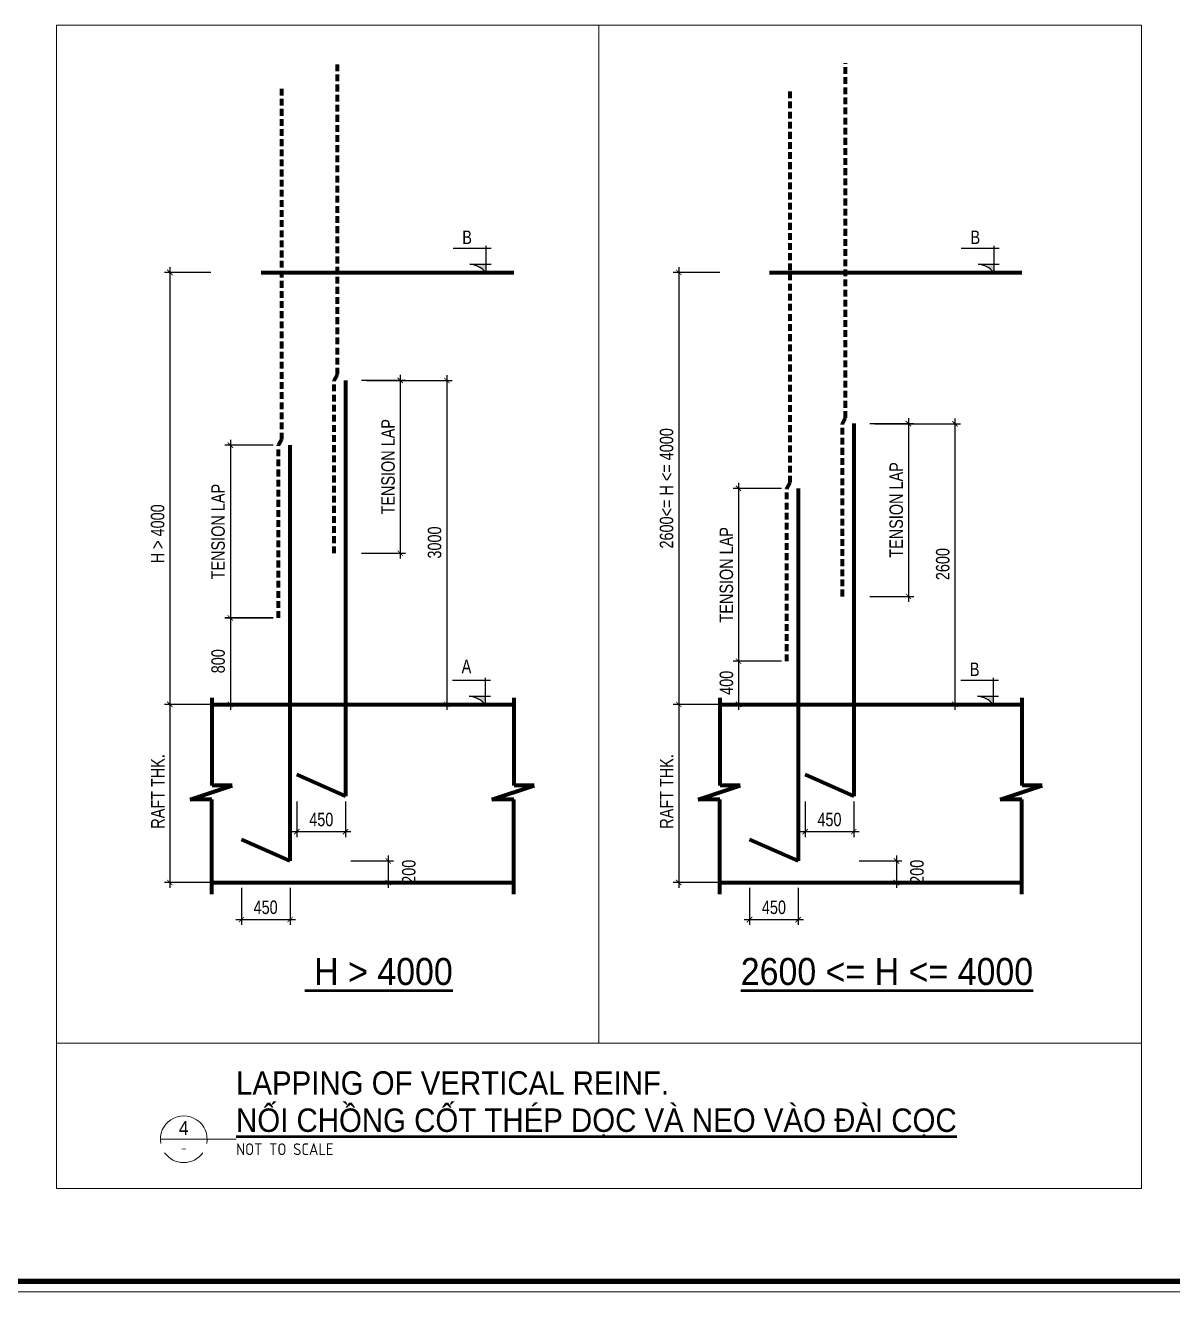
# Model space of a CAD drawing. Header units: millimetres. Extents: x -88960 to 836140, y 175458 to 320791.
# Drawn here: x 524661 to 546754, y 176958 to 201326 of the extents above; entities that cross this region are included whole.
import ezdxf
from ezdxf.enums import TextEntityAlignment as Align

# ---------------------------------------------------------------- set-up
doc = ezdxf.new("R2010")
doc.units = ezdxf.units.MM
doc.header["$LTSCALE"] = 1000
doc.linetypes.add('HIDDEN', pattern=[0.375, 0.25, -0.125])
doc.layers.get('0').update_dxf_attribs({"linetype": 'CONTINUOUS'})
doc.layers.get('DEFPOINTS').update_dxf_attribs({"linetype": 'CONTINUOUS'})
for name, color, linetype, lineweight in [('Ap0102_dim', 145, 'CONTINUOUS', 25), ('Ap0103_level', 203, 'CONTINUOUS', 25), ('Ap0201_T', 253, 'CONTINUOUS', 50), ('Ap0202_T', 141, 'CONTINUOUS', 25), ('Ap0205_T', 253, 'CONTINUOUS', 50), ('Ap0302_PC', 4, 'CONTINUOUS', 9), ('Ap0308_PHS', 2, 'HIDDEN', 18), ('Ap0314_Kh', 253, 'CONTINUOUS', 15), ('Ap0401_Reinf', 1, 'CONTINUOUS', 50), ('Ap0402_Reinf.S', 6, 'CONTINUOUS', 35)]:
    doc.layers.add(name, color=color, linetype=linetype, lineweight=lineweight)
doc.styles.add('Ap_vn_vni.shx', font='vn_vni.shx', dxfattribs={"width": 0.8})
doc.styles.add('Ap_Vni-helve', font='VHELVEN_0.TTF', dxfattribs={"width": 0.8, "height": 1})
doc.styles.add('S-TEXT18', font='ISOCP.shx')
doc.styles.add('S-TEXT35', font='VHELVEN_0.TTF', dxfattribs={"width": 0.9})
doc.styles.add('S-TEXT50', font='VHELVEN_0.TTF', dxfattribs={"width": 0.9})
doc.dimstyles.new('Ap_Model', dxfattribs={"dimscale": 100, "dimtxt": 2.5, "dimasz": 1, "dimexe": 1, "dimexo": 1, "dimgap": 1, "dimtad": 1, "dimdec": 0, "dimzin": 3, "dimdsep": 46, "dimtxsty": 'Ap_vn_vni.shx', "dimblk": 'ARCHTICK', "dimcen": 1, "dimdle": 1, "dimclrd": 256, "dimclre": 256, "dimclrt": 7, "dimazin": 2, "dimtfac": 100, "dimtdec": 0, "dimtix": 1, "dimtmove": 2, "dimatfit": 2, "dimldrblk": 'OPEN30', "dimfxl": 1, "dimtolj": 1, "dimtzin": 0, "dimlwd": -1, "dimlwe": -1, "dimarcsym": 0})

# ---------------------------------------------------------------- blocks, each defined once
blk = doc.blocks.new('*U40')
at = {"color": 0}
blk.add_line((-5, 0), (11.18, 0), dxfattribs=at)
for start_param, end_param in [(6.107277, 9.600681), (10.037379, 11.953764)]:
    blk.add_ellipse((0, 0), major_axis=(5, 0), ratio=1, start_param=start_param, end_param=end_param, dxfattribs=at)
at = {"layer": 'Ap0202_T', "style": 'S-TEXT35', "width": 0.9}
blk.add_attdef('TAG_AN', text='', height=3, dxfattribs=at).set_placement((0, 0), align=Align.BOTTOM_CENTER)
at = {"layer": 'Ap0202_T', "style": 'S-TEXT18'}
blk.add_attdef('C/REF', text='', height=2, dxfattribs=at).set_placement((0, -0.88), align=Align.TOP_CENTER)
blk.add_attdef('SSCALE', text='', height=2.5, dxfattribs=at).set_placement((11.18, -0.88), align=Align.TOP_LEFT)
at = {"layer": 'Ap0205_T', "style": 'S-TEXT50', "width": 0.9}
for tag, p in [('TITLE_ABOVE', (11.18, 9.51)), ('TITLE_BELOW', (11.18, 1.57))]:
    blk.add_attdef(tag, p, '', height=5, dxfattribs=at)
blk = doc.blocks.new('_ARCHTICK')
at = {"color": 0, "linetype": 'ByBlock', "const_width": 0.15}
blk.add_lwpolyline([(-0.5, -0.5), (0.5, 0.5)], dxfattribs=at)
blk = doc.blocks.new('*D488')
at = {"layer": 'Ap0102_dim', "transparency": 16777216}
for p, q in [((918718, 156199), (918718, 152096)), ((919099, 156149), (918668, 156149)), ((919099, 152146), (918668, 152146))]:
    blk.add_line(p, q, dxfattribs=at)
at = {"layer": 'DEFPOINTS', "color": 0, "transparency": 16777216}
for p in [(919149, 156149), (918718, 152146), (919149, 152146)]:
    blk.add_point(p, dxfattribs=at)
at = {"layer": 'Ap0102_dim', "transparency": 16777216, "xscale": 50, "yscale": 50, "zscale": 50}
for p, rotation in [((918718, 156149), 90), ((918718, 152146), 270)]:
    blk.add_blockref('_ARCHTICK', p, dxfattribs=dict(at, rotation=rotation))
at = {"layer": 'Ap0102_dim', "color": 7, "lineweight": 90, "transparency": 16777216, "insert": (918606, 154148), "char_height": 125, "attachment_point": 5, "rotation": 90, "style": 'Ap_vn_vni.shx'}
blk.add_mtext('\\A1;2600<= H <= 4000', dxfattribs=at)
blk = doc.blocks.new('_Open30')
at = {"color": 0, "linetype": 'ByBlock', "lineweight": -2}
for p, q in [((-1, 0.27), (0, 0)), ((0, 0), (-1, -0.27)), ((0, 0), (-1, 0))]:
    blk.add_line(p, q, dxfattribs=at)
blk = doc.blocks.new('*D489')
at = {"layer": 'Ap0102_dim', "transparency": 16777216}
for p, q in [((921280, 154796), (921280, 152096)), ((920538, 154746), (921330, 154746)), ((920538, 152146), (921330, 152146))]:
    blk.add_line(p, q, dxfattribs=at)
at = {"layer": 'DEFPOINTS', "color": 0, "transparency": 16777216}
for p in [(920488, 154746), (920488, 152146), (921280, 152146)]:
    blk.add_point(p, dxfattribs=at)
at = {"layer": 'Ap0102_dim', "transparency": 16777216, "xscale": 50, "yscale": 50, "zscale": 50}
for p, rotation in [((921280, 154746), 90), ((921280, 152146), 270)]:
    blk.add_blockref('_ARCHTICK', p, dxfattribs=dict(at, rotation=rotation))
at = {"layer": 'Ap0102_dim', "color": 7, "lineweight": 90, "transparency": 16777216, "insert": (921167, 153446), "char_height": 125, "attachment_point": 5, "rotation": 90, "style": 'Ap_vn_vni.shx'}
blk.add_mtext('\\A1;2600', dxfattribs=at)
blk = doc.blocks.new('*D490')
at = {"layer": 'Ap0102_dim', "transparency": 16777216}
for p, q in [((919273, 152597), (919273, 152096)), ((919671, 152547), (919223, 152547)), ((919671, 152146), (919223, 152146))]:
    blk.add_line(p, q, dxfattribs=at)
at = {"layer": 'DEFPOINTS', "color": 0, "transparency": 16777216}
for p in [(919721, 152547), (919273, 152146), (919721, 152146)]:
    blk.add_point(p, dxfattribs=at)
at = {"layer": 'Ap0102_dim', "transparency": 16777216, "xscale": 50, "yscale": 50, "zscale": 50}
for p, rotation in [((919273, 152547), 90), ((919273, 152146), 270)]:
    blk.add_blockref('_ARCHTICK', p, dxfattribs=dict(at, rotation=rotation))
at = {"layer": 'Ap0102_dim', "color": 7, "lineweight": 90, "transparency": 16777216, "insert": (919161, 152346), "char_height": 125, "attachment_point": 5, "rotation": 90, "style": 'Ap_vn_vni.shx'}
blk.add_mtext('\\A1;400', dxfattribs=at)
blk = doc.blocks.new('*D491')
at = {"layer": 'Ap0102_dim', "transparency": 16777216}
for p, q in [((919273, 154198), (919273, 152497)), ((919671, 154148), (919223, 154148)), ((919671, 152547), (919223, 152547))]:
    blk.add_line(p, q, dxfattribs=at)
at = {"layer": 'DEFPOINTS', "color": 0, "transparency": 16777216}
for p in [(919721, 154148), (919273, 152547), (919721, 152547)]:
    blk.add_point(p, dxfattribs=at)
at = {"layer": 'Ap0102_dim', "transparency": 16777216, "xscale": 50, "yscale": 50, "zscale": 50}
for p, rotation in [((919273, 154148), 90), ((919273, 152547), 270)]:
    blk.add_blockref('_ARCHTICK', p, dxfattribs=dict(at, rotation=rotation))
at = {"layer": 'Ap0102_dim', "color": 7, "lineweight": 90, "transparency": 16777216, "insert": (919161, 153347), "char_height": 125, "attachment_point": 5, "rotation": 90, "style": 'Ap_vn_vni.shx'}
blk.add_mtext('\\A1;TENSION LAP ', dxfattribs=at)
blk = doc.blocks.new('*D492')
at = {"layer": 'Ap0102_dim', "transparency": 16777216}
for p, q in [((920848, 154798), (920848, 153097)), ((920489, 154748), (920898, 154748)), ((920489, 153147), (920898, 153147))]:
    blk.add_line(p, q, dxfattribs=at)
at = {"layer": 'DEFPOINTS', "color": 0, "transparency": 16777216}
for p in [(920439, 154748), (920439, 153147), (920848, 153147)]:
    blk.add_point(p, dxfattribs=at)
at = {"layer": 'Ap0102_dim', "transparency": 16777216, "xscale": 50, "yscale": 50, "zscale": 50}
for p, rotation in [((920848, 154748), 90), ((920848, 153147), 270)]:
    blk.add_blockref('_ARCHTICK', p, dxfattribs=dict(at, rotation=rotation))
at = {"layer": 'Ap0102_dim', "color": 7, "lineweight": 90, "transparency": 16777216, "insert": (920736, 153948), "char_height": 125, "attachment_point": 5, "rotation": 90, "style": 'Ap_vn_vni.shx'}
blk.add_mtext('\\A1;TENSION LAP ', dxfattribs=at)
blk = doc.blocks.new('*D493')
at = {"layer": 'Ap0102_dim', "transparency": 16777216}
for p, q in [((919099, 152146), (918668, 152146)), ((918718, 152196), (918718, 150445)), ((919099, 150495), (918668, 150495))]:
    blk.add_line(p, q, dxfattribs=at)
at = {"layer": 'DEFPOINTS', "color": 0, "transparency": 16777216}
for p in [(919149, 152146), (918718, 150495), (919149, 150495)]:
    blk.add_point(p, dxfattribs=at)
at = {"layer": 'Ap0102_dim', "transparency": 16777216, "xscale": 50, "yscale": 50, "zscale": 50}
for p, rotation in [((918718, 152146), 90), ((918718, 150495), 270)]:
    blk.add_blockref('_ARCHTICK', p, dxfattribs=dict(at, rotation=rotation))
at = {"layer": 'Ap0102_dim', "color": 7, "lineweight": 90, "transparency": 16777216, "insert": (918606, 151321), "char_height": 125, "attachment_point": 5, "rotation": 90, "style": 'Ap_vn_vni.shx'}
blk.add_mtext('\\A1; RAFT THK.', dxfattribs=at)
blk = doc.blocks.new('*D494')
at = {"layer": 'Ap0102_dim', "transparency": 16777216}
for p, q in [((920391, 150695), (920787, 150695)), ((920737, 150745), (920737, 150445)), ((920391, 150495), (920787, 150495))]:
    blk.add_line(p, q, dxfattribs=at)
at = {"layer": 'DEFPOINTS', "color": 0, "transparency": 16777216}
for p in [(920341, 150695), (920341, 150495), (920737, 150495)]:
    blk.add_point(p, dxfattribs=at)
at = {"layer": 'Ap0102_dim', "transparency": 16777216, "xscale": 50, "yscale": 50, "zscale": 50}
for p, rotation in [((920737, 150695), 90), ((920737, 150495), 270)]:
    blk.add_blockref('_ARCHTICK', p, dxfattribs=dict(at, rotation=rotation))
at = {"layer": 'Ap0102_dim', "color": 7, "lineweight": 90, "transparency": 16777216, "insert": (920928, 150595), "char_height": 125, "attachment_point": 5, "rotation": 90, "style": 'Ap_vn_vni.shx'}
blk.add_mtext('\\A1;200', dxfattribs=at)
blk = doc.blocks.new('*D495')
at = {"layer": 'Ap0102_dim', "transparency": 16777216}
for p, q in [((919375, 150445), (919375, 150102)), ((919826, 150445), (919826, 150102)), ((919325, 150152), (919876, 150152))]:
    blk.add_line(p, q, dxfattribs=at)
at = {"layer": 'DEFPOINTS', "color": 0, "transparency": 16777216}
for p in [(919375, 150495), (919826, 150495), (919826, 150152)]:
    blk.add_point(p, dxfattribs=at)
at = {"layer": 'Ap0102_dim', "transparency": 16777216, "xscale": 50, "yscale": 50, "zscale": 50, "rotation": 180}
blk.add_blockref('_ARCHTICK', (919375, 150152), dxfattribs=at)
at = {"layer": 'Ap0102_dim', "transparency": 16777216, "xscale": 50, "yscale": 50, "zscale": 50}
blk.add_blockref('_ARCHTICK', (919826, 150152), dxfattribs=at)
at = {"layer": 'Ap0102_dim', "color": 7, "lineweight": 90, "transparency": 16777216, "insert": (919601, 150265), "char_height": 125, "attachment_point": 5, "style": 'Ap_vn_vni.shx'}
blk.add_mtext('\\A1;450', dxfattribs=at)
blk = doc.blocks.new('*D496')
at = {"layer": 'Ap0102_dim', "transparency": 16777216}
for p, q in [((919891, 151246), (919891, 150917)), ((920341, 151246), (920341, 150917)), ((919841, 150967), (920391, 150967))]:
    blk.add_line(p, q, dxfattribs=at)
at = {"layer": 'DEFPOINTS', "color": 0, "transparency": 16777216}
for p in [(919891, 151296), (920341, 151296), (920341, 150967)]:
    blk.add_point(p, dxfattribs=at)
at = {"layer": 'Ap0102_dim', "transparency": 16777216, "xscale": 50, "yscale": 50, "zscale": 50, "rotation": 180}
blk.add_blockref('_ARCHTICK', (919891, 150967), dxfattribs=at)
at = {"layer": 'Ap0102_dim', "transparency": 16777216, "xscale": 50, "yscale": 50, "zscale": 50}
blk.add_blockref('_ARCHTICK', (920341, 150967), dxfattribs=at)
at = {"layer": 'Ap0102_dim', "color": 7, "lineweight": 90, "transparency": 16777216, "insert": (920116, 151079), "char_height": 125, "attachment_point": 5, "style": 'Ap_vn_vni.shx'}
blk.add_mtext('\\A1;450', dxfattribs=at)
blk = doc.blocks.new('Tieude')
at = {"layer": 'Ap0201_T', "style": 'Ap_Vni-helve', "width": 0.8}
for p in [(298, 1600), (298, 400)]:
    blk.add_attdef('A', text='', height=800, dxfattribs=at).set_placement(p, align=Align.MIDDLE)
blk = doc.blocks.new('*D497')
at = {"layer": 'Ap0102_dim', "transparency": 16777216}
for p, q in [((914000, 156199), (914000, 152096)), ((914380, 156149), (913950, 156149)), ((914380, 152146), (913950, 152146))]:
    blk.add_line(p, q, dxfattribs=at)
at = {"layer": 'DEFPOINTS', "color": 0, "transparency": 16777216}
for p in [(914430, 156149), (914000, 152146), (914430, 152146)]:
    blk.add_point(p, dxfattribs=at)
at = {"layer": 'Ap0102_dim', "transparency": 16777216, "xscale": 50, "yscale": 50, "zscale": 50}
for p, rotation in [((914000, 156149), 90), ((914000, 152146), 270)]:
    blk.add_blockref('_ARCHTICK', p, dxfattribs=dict(at, rotation=rotation))
at = {"layer": 'Ap0102_dim', "color": 7, "lineweight": 90, "transparency": 16777216, "insert": (913887, 153708), "char_height": 125, "attachment_point": 5, "rotation": 90, "style": 'Ap_vn_vni.shx'}
blk.add_mtext('\\A1; H > 4000', dxfattribs=at)
blk = doc.blocks.new('*D498')
at = {"layer": 'Ap0102_dim', "transparency": 16777216}
for p, q in [((915825, 155147), (916618, 155147)), ((916568, 155197), (916568, 152096)), ((915825, 152146), (916618, 152146))]:
    blk.add_line(p, q, dxfattribs=at)
at = {"layer": 'DEFPOINTS', "color": 0, "transparency": 16777216}
for p in [(915775, 155147), (915775, 152146), (916568, 152146)]:
    blk.add_point(p, dxfattribs=at)
at = {"layer": 'Ap0102_dim', "transparency": 16777216, "xscale": 50, "yscale": 50, "zscale": 50}
for p, rotation in [((916568, 155147), 90), ((916568, 152146), 270)]:
    blk.add_blockref('_ARCHTICK', p, dxfattribs=dict(at, rotation=rotation))
at = {"layer": 'Ap0102_dim', "color": 7, "lineweight": 90, "transparency": 16777216, "insert": (916455, 153646), "char_height": 125, "attachment_point": 5, "rotation": 90, "style": 'Ap_vn_vni.shx'}
blk.add_mtext('\\A1;3000', dxfattribs=at)
blk = doc.blocks.new('*D499')
at = {"layer": 'Ap0102_dim', "transparency": 16777216}
for p, q in [((914959, 152946), (914511, 152946)), ((914561, 152996), (914561, 152096)), ((914959, 152146), (914511, 152146))]:
    blk.add_line(p, q, dxfattribs=at)
at = {"layer": 'DEFPOINTS', "color": 0, "transparency": 16777216}
for p in [(915009, 152946), (914561, 152146), (915009, 152146)]:
    blk.add_point(p, dxfattribs=at)
at = {"layer": 'Ap0102_dim', "transparency": 16777216, "xscale": 50, "yscale": 50, "zscale": 50}
for p, rotation in [((914561, 152946), 90), ((914561, 152146), 270)]:
    blk.add_blockref('_ARCHTICK', p, dxfattribs=dict(at, rotation=rotation))
at = {"layer": 'Ap0102_dim', "color": 7, "lineweight": 90, "transparency": 16777216, "insert": (914448, 152546), "char_height": 125, "attachment_point": 5, "rotation": 90, "style": 'Ap_vn_vni.shx'}
blk.add_mtext('\\A1;800', dxfattribs=at)
blk = doc.blocks.new('*D500')
at = {"layer": 'Ap0102_dim', "transparency": 16777216}
for p, q in [((914959, 154548), (914511, 154548)), ((914561, 154598), (914561, 152897)), ((914959, 152947), (914511, 152947))]:
    blk.add_line(p, q, dxfattribs=at)
at = {"layer": 'DEFPOINTS', "color": 0, "transparency": 16777216}
for p in [(915009, 154548), (914561, 152947), (915009, 152947)]:
    blk.add_point(p, dxfattribs=at)
at = {"layer": 'Ap0102_dim', "transparency": 16777216, "xscale": 50, "yscale": 50, "zscale": 50}
for p, rotation in [((914561, 154548), 90), ((914561, 152947), 270)]:
    blk.add_blockref('_ARCHTICK', p, dxfattribs=dict(at, rotation=rotation))
at = {"layer": 'Ap0102_dim', "color": 7, "lineweight": 90, "transparency": 16777216, "insert": (914448, 153747), "char_height": 125, "attachment_point": 5, "rotation": 90, "style": 'Ap_vn_vni.shx'}
blk.add_mtext('\\A1;TENSION LAP ', dxfattribs=at)
blk = doc.blocks.new('*D501')
at = {"layer": 'Ap0102_dim', "transparency": 16777216}
for p, q in [((915776, 155149), (916186, 155149)), ((916136, 155199), (916136, 153497)), ((915776, 153547), (916186, 153547))]:
    blk.add_line(p, q, dxfattribs=at)
at = {"layer": 'DEFPOINTS', "color": 0, "transparency": 16777216}
for p in [(915726, 155149), (915726, 153547), (916136, 153547)]:
    blk.add_point(p, dxfattribs=at)
at = {"layer": 'Ap0102_dim', "transparency": 16777216, "xscale": 50, "yscale": 50, "zscale": 50}
for p, rotation in [((916136, 155149), 90), ((916136, 153547), 270)]:
    blk.add_blockref('_ARCHTICK', p, dxfattribs=dict(at, rotation=rotation))
at = {"layer": 'Ap0102_dim', "color": 7, "lineweight": 90, "transparency": 16777216, "insert": (916024, 154348), "char_height": 125, "attachment_point": 5, "rotation": 90, "style": 'Ap_vn_vni.shx'}
blk.add_mtext('\\A1;TENSION LAP ', dxfattribs=at)
blk = doc.blocks.new('*D502')
at = {"layer": 'Ap0102_dim', "transparency": 16777216}
for p, q in [((914380, 152146), (913950, 152146)), ((914000, 152196), (914000, 150445)), ((914380, 150495), (913950, 150495))]:
    blk.add_line(p, q, dxfattribs=at)
at = {"layer": 'DEFPOINTS', "color": 0, "transparency": 16777216}
for p in [(914430, 152146), (914000, 150495), (914430, 150495)]:
    blk.add_point(p, dxfattribs=at)
at = {"layer": 'Ap0102_dim', "transparency": 16777216, "xscale": 50, "yscale": 50, "zscale": 50}
for p, rotation in [((914000, 152146), 90), ((914000, 150495), 270)]:
    blk.add_blockref('_ARCHTICK', p, dxfattribs=dict(at, rotation=rotation))
at = {"layer": 'Ap0102_dim', "color": 7, "lineweight": 90, "transparency": 16777216, "insert": (913888, 151321), "char_height": 125, "attachment_point": 5, "rotation": 90, "style": 'Ap_vn_vni.shx'}
blk.add_mtext('\\A1; RAFT THK.', dxfattribs=at)
blk = doc.blocks.new('*D503')
at = {"layer": 'Ap0102_dim', "transparency": 16777216}
for p, q in [((915679, 150695), (916075, 150695)), ((916025, 150745), (916025, 150445)), ((915679, 150495), (916075, 150495))]:
    blk.add_line(p, q, dxfattribs=at)
at = {"layer": 'DEFPOINTS', "color": 0, "transparency": 16777216}
for p in [(915629, 150695), (915629, 150495), (916025, 150495)]:
    blk.add_point(p, dxfattribs=at)
at = {"layer": 'Ap0102_dim', "transparency": 16777216, "xscale": 50, "yscale": 50, "zscale": 50}
for p, rotation in [((916025, 150695), 90), ((916025, 150495), 270)]:
    blk.add_blockref('_ARCHTICK', p, dxfattribs=dict(at, rotation=rotation))
at = {"layer": 'Ap0102_dim', "color": 7, "lineweight": 90, "transparency": 16777216, "insert": (916216, 150595), "char_height": 125, "attachment_point": 5, "rotation": 90, "style": 'Ap_vn_vni.shx'}
blk.add_mtext('\\A1;200', dxfattribs=at)
blk = doc.blocks.new('*D504')
at = {"layer": 'Ap0102_dim', "transparency": 16777216}
for p, q in [((914663, 150445), (914663, 150102)), ((915114, 150445), (915114, 150102)), ((914613, 150152), (915164, 150152))]:
    blk.add_line(p, q, dxfattribs=at)
at = {"layer": 'DEFPOINTS', "color": 0, "transparency": 16777216}
for p in [(914663, 150495), (915114, 150495), (915114, 150152)]:
    blk.add_point(p, dxfattribs=at)
at = {"layer": 'Ap0102_dim', "transparency": 16777216, "xscale": 50, "yscale": 50, "zscale": 50, "rotation": 180}
blk.add_blockref('_ARCHTICK', (914663, 150152), dxfattribs=at)
at = {"layer": 'Ap0102_dim', "transparency": 16777216, "xscale": 50, "yscale": 50, "zscale": 50}
blk.add_blockref('_ARCHTICK', (915114, 150152), dxfattribs=at)
at = {"layer": 'Ap0102_dim', "color": 7, "lineweight": 90, "transparency": 16777216, "insert": (914888, 150265), "char_height": 125, "attachment_point": 5, "style": 'Ap_vn_vni.shx'}
blk.add_mtext('\\A1;450', dxfattribs=at)
blk = doc.blocks.new('*D505')
at = {"layer": 'Ap0102_dim', "transparency": 16777216}
for p, q in [((915178, 151246), (915178, 150917)), ((915629, 151246), (915629, 150917)), ((915128, 150967), (915679, 150967))]:
    blk.add_line(p, q, dxfattribs=at)
at = {"layer": 'DEFPOINTS', "color": 0, "transparency": 16777216}
for p in [(915178, 151296), (915629, 151296), (915629, 150967)]:
    blk.add_point(p, dxfattribs=at)
at = {"layer": 'Ap0102_dim', "transparency": 16777216, "xscale": 50, "yscale": 50, "zscale": 50, "rotation": 180}
blk.add_blockref('_ARCHTICK', (915178, 150967), dxfattribs=at)
at = {"layer": 'Ap0102_dim', "transparency": 16777216, "xscale": 50, "yscale": 50, "zscale": 50}
blk.add_blockref('_ARCHTICK', (915629, 150967), dxfattribs=at)
at = {"layer": 'Ap0102_dim', "color": 7, "lineweight": 90, "transparency": 16777216, "insert": (915404, 151079), "char_height": 125, "attachment_point": 5, "style": 'Ap_vn_vni.shx'}
blk.add_mtext('\\A1;450', dxfattribs=at)
blk = doc.blocks.new('CHG_XX_Khung ten')
blk.add_lwpolyline([(15, 579), (826, 579), (826, 15), (15, 15)], close=True)
at = {"color": 4, "linetype": 'Continuous', "const_width": 1}
blk.add_lwpolyline([(17, 577), (824, 577), (824, 17), (17, 17)], close=True, dxfattribs=at)
blk = doc.blocks.new('khjklhjkljk')
at = {"layer": 'Ap0103_level'}
h = blk.add_hatch(color=7, dxfattribs=at)
edge = h.paths.add_edge_path()
edge.add_line((-1197.4, 7218.6), (-1050.7, 7218.6))
edge.add_line((-1050.7, 7218.6), (-1050.7, 7143.5))
edge.add_ellipse((-1216.1, 7001.1), major_axis=(-154.3, 154.3), ratio=1, start_angle=265.72297, end_angle=310.09366)
h = blk.add_hatch(color=7, dxfattribs=at)
edge = h.paths.add_edge_path()
edge.add_line((3514.8, 7218.6), (3661.5, 7218.6))
edge.add_line((3661.5, 7218.6), (3661.5, 7143.5))
edge.add_ellipse((3496.1, 7001.1), major_axis=(-154.3, 154.3), ratio=1, start_angle=265.72297, end_angle=310.09366)
h = blk.add_hatch(color=7, dxfattribs=at)
edge = h.paths.add_edge_path()
edge.add_line((-1203.4, 3215.4), (-1056.7, 3215.4))
edge.add_line((-1056.7, 3215.4), (-1056.7, 3140.4))
edge.add_ellipse((-1222.1, 2998), major_axis=(-154.3, 154.3), ratio=1, start_angle=265.72297, end_angle=310.09366)
h = blk.add_hatch(color=7, dxfattribs=at)
edge = h.paths.add_edge_path()
edge.add_line((3508.8, 3215.4), (3655.5, 3215.4))
edge.add_line((3655.5, 3215.4), (3655.5, 3140.4))
edge.add_ellipse((3490.1, 2998), major_axis=(-154.3, 154.3), ratio=1, start_angle=265.72297, end_angle=310.09366)
at = {"layer": 'Ap0102_dim', "lineweight": 90}
for p, q in [((-3587.8, 2389.9), (-3587.8, 3201)), ((-788.1, 2389.9), (-788.1, 3201)), ((1124.4, 2389.9), (1124.4, 3201)), ((3924.1, 2389.9), (3924.1, 3201)), ((-3792, 2258.3), (-3402.2, 2389.9)), ((-3402.2, 2389.9), (-3587.8, 2389.9)), ((-992.3, 2258.3), (-602.5, 2389.9)), ((-602.5, 2389.9), (-788.1, 2389.9)), ((920.2, 2258.3), (1310, 2389.9)), ((1310, 2389.9), (1124.4, 2389.9)), ((3719.9, 2258.3), (4109.7, 2389.9)), ((4109.7, 2389.9), (3924.1, 2389.9)), ((-3590.8, 2258.3), (-3792, 2258.3)), ((-3590.8, 1381), (-3590.8, 2258.3)), ((-791.1, 2258.3), (-992.3, 2258.3)), ((-791.1, 1381), (-791.1, 2258.3)), ((1121.4, 2258.3), (920.2, 2258.3)), ((1121.4, 1381), (1121.4, 2258.3)), ((3921.1, 2258.3), (3719.9, 2258.3)), ((3921.1, 1381), (3921.1, 2258.3))]:
    blk.add_line(p, q, dxfattribs=at)
at = {"layer": 'Ap0103_level', "color": 7}
for p, q in [((-1352.6, 7368.7), (-1000.6, 7368.7)), ((-1050.7, 7389.6), (-1050.7, 7143.5)), ((3359.6, 7368.7), (3711.6, 7368.7)), ((3661.5, 7389.6), (3661.5, 7143.5)), ((-1197.4, 7218.6), (-1000.6, 7218.6)), ((3514.8, 7218.6), (3711.6, 7218.6)), ((-1157.5, 7143.5), (-1465.2, 7143.5)), ((3554.7, 7143.5), (3247, 7143.5)), ((-1358.6, 3365.6), (-1006.6, 3365.6)), ((-1056.7, 3386.5), (-1056.7, 3140.4)), ((3353.6, 3365.6), (3705.6, 3365.6)), ((3655.5, 3386.5), (3655.5, 3140.4)), ((-1203.4, 3215.4), (-1006.6, 3215.4)), ((3508.8, 3215.4), (3705.6, 3215.4)), ((-3002, 3140.4), (-3309.6, 3140.4)), ((1710.2, 3140.4), (1402.5, 3140.4))]:
    blk.add_line(p, q, dxfattribs=at)
for centre in [(-1216.1, 7001.1), (3496.1, 7001.1), (-1222.1, 2998), (3490.1, 2998)]:
    blk.add_arc(centre, 218.2, 40.72297, 85.09366, dxfattribs=at)
at = {"layer": 'Ap0302_PC', "lineweight": 90}
for p, q in [((-3131.4, 7143.5), (-791.1, 7143.5)), ((1580.7, 7143.5), (3921.1, 7143.5)), ((1580.7, 7143.5), (3921.1, 7143.5)), ((-3587.8, 3140.4), (-788.1, 3140.4)), ((1124.4, 3140.4), (3924.1, 3140.4)), ((-3590.8, 1489.1), (-791.1, 1489.1)), ((1121.4, 1489.1), (3921.1, 1489.1))]:
    blk.add_line(p, q, dxfattribs=at)
at = {"layer": 'Ap0308_PHS', "color": 1, "lineweight": 90, "ltscale": 0.25}
for p, q in [((-2425.3, 6195.9), (-2425.3, 9082.5)), ((2286.9, 5795.6), (2286.9, 9082.5)), ((-2940.5, 5595.4), (-2940.5, 8844.8)), ((1771.7, 5195.1), (1771.7, 8844.8)), ((-2455.3, 6142.7), (-2425.3, 6195.9)), ((-2455.3, 4541.5), (-2455.3, 6142.7)), ((2256.9, 5742.4), (2286.9, 5795.6)), ((2256.9, 4141.2), (2256.9, 5742.4)), ((-2970.5, 5542.3), (-2940.5, 5595.4)), ((-2970.5, 3941), (-2970.5, 5542.3)), ((1741.7, 5141.9), (1771.7, 5195.1)), ((1741.7, 3540.7), (1741.7, 5141.9))]:
    blk.add_line(p, q, dxfattribs=at)
at = {"layer": 'Ap0308_PHS', "ltscale": 0.25}
for p, q in [((-2231.8, 7143.5), (-2986.4, 7143.5)), ((2480.4, 7143.5), (1725.8, 7143.5)), ((-2231.8, 3140.4), (-2986.4, 3140.4)), ((2480.4, 3140.4), (1725.8, 3140.4))]:
    blk.add_line(p, q, dxfattribs=at)
at = {"layer": 'Ap0314_Kh'}
for points in [[(-5030.9, 9432.9), (0, 9432.9), (0, 0), (-5030.9, 0)], [(0, 9432.9), (5030.9, 9432.9), (5030.9, 0), (0, 0)]]:
    blk.add_lwpolyline(points, close=True, dxfattribs=at)
at = {"layer": 'Ap0401_Reinf', "lineweight": 90}
for p, q in [((-2350.3, 6142.7), (-2350.3, 2289.7)), ((2361.8, 5742.4), (2361.8, 2289.7)), ((-2865.5, 5542.3), (-2865.5, 1689.3)), ((1846.6, 5141.9), (1846.6, 1689.3)), ((-2350.3, 2289.7), (-2800.7, 2489.9)), ((2361.8, 2289.7), (1911.5, 2489.9)), ((-2865.5, 1689.3), (-3315.9, 1889.4)), ((1846.6, 1689.3), (1396.3, 1889.4))]:
    blk.add_line(p, q, dxfattribs=at)
at = {"layer": 'Ap0201_T'}
ref = blk.add_blockref('Tieude', (-2135.6, 540.2), dxfattribs=dict(at, xscale=0.3127444635611027, yscale=0.3127444635611027, zscale=0.3127444635611027))
ref.add_attrib('A', '%%U H > 4000', dxfattribs={"color": 243, "height": 250.196, "style": 'Ap_Vni-helve', "width": 0.9}).set_placement((-2042.3, 665.3), align=Align.MIDDLE)
ref = blk.add_blockref('Tieude', (2576.6, 540.2), dxfattribs=dict(at, xscale=0.3127444635611027, yscale=0.3127444635611027, zscale=0.3127444635611027))
ref.add_attrib('A', '%%U2600 <= H <= 4000', dxfattribs={"color": 243, "height": 250.196, "style": 'Ap_Vni-helve', "width": 0.9}).set_placement((2669.9, 665.3), align=Align.MIDDLE)
at = {"layer": 'Ap0103_level', "style": 'Ap_vn_vni.shx', "width": 0.8}
for tag, p in [('B', (-1222.7, 7468.8)), ('B', (3489.5, 7468.8)), ('A', (-1228.7, 3492.2)), ('A', (3483.5, 3465.6))]:
    blk.add_attdef(tag, text='', height=125.1, dxfattribs=at).set_placement(p, align=Align.MIDDLE)
at = {"layer": 'Ap0102_dim', "lineweight": 90}
dim = blk.add_linear_dim(base=(-3979.1, 3140.4), p1=(-3548.8, 7143.5), p2=(-3548.8, 3140.4), angle=90, text=' H > 4000', dimstyle='Ap_Model', override={"dimscale": 50, "dimfxl": 0.0625}, dxfattribs=at)
dim.commit()
dim.dimension.update_dxf_attribs({"geometry": '*D497', "text_midpoint": (-4091.7, 4702.7), "dimtype": 128, "insert": (-917979.1, -149005.8)})
for base, p1, p2, text, picture, middle in [((739.1, 3140.4), (1169.4, 7143.5), (1169.4, 3140.4), '2600<= H <= 4000', '*D488', (626.6, 5141.9)), ((-1842.9, 4541.5), (-2252.8, 6142.7), (-2252.8, 4541.5), 'TENSION LAP ', '*D501', (-1955.4, 5342.1)), ((2869.3, 4141.2), (2459.4, 5742.4), (2459.4, 4141.2), 'TENSION LAP ', '*D492', (2756.8, 4941.8)), ((-3418.2, 3941), (-2970.5, 5542.3), (-2970.5, 3941), 'TENSION LAP ', '*D500', (-3530.7, 4741.6)), ((1294, 3540.7), (1741.7, 5141.9), (1741.7, 3540.7), 'TENSION LAP ', '*D491', (1181.5, 4341.3)), ((-3979.1, 1489.1), (-3548.8, 3140.4), (-3548.8, 1489.1), ' RAFT THK.', '*D502', (-4091.6, 2314.7)), ((739.1, 1489.1), (1169.4, 3140.4), (1169.4, 1489.1), ' RAFT THK.', '*D493', (626.6, 2314.7))]:
    dim = blk.add_linear_dim(base=base, p1=p1, p2=p2, angle=90, text=text, dimstyle='Ap_Model', override={"dimscale": 50, "dimfxl": 0.0625}, dxfattribs=at)
    dim.commit()
    dim.dimension.update_dxf_attribs({"geometry": picture, "text_midpoint": middle, "insert": (-917979.1, -149005.8)})
for base, p1, p2, picture, middle in [((-1411.6, 3140.4), (-2203.7, 6140.7), (-2203.7, 3140.4), '*D498', (-1524.1, 4640.6)), ((3300.6, 3140.4), (2508.5, 5740.4), (2508.5, 3140.4), '*D489', (3188.1, 4440.4)), ((-3418.2, 3140.4), (-2970.5, 3940), (-2970.5, 3140.4), '*D499', (-3530.7, 3540.2)), ((1294, 3140.4), (1741.7, 3540.7), (1741.7, 3140.4), '*D490', (1181.5, 3340.5))]:
    dim = blk.add_linear_dim(base=base, p1=p1, p2=p2, angle=90, dimstyle='Ap_Model', override={"dimscale": 50, "dimfxl": 0.0625}, dxfattribs=at)
    dim.commit()
    dim.dimension.update_dxf_attribs({"geometry": picture, "text_midpoint": middle, "insert": (-917979.1, -149005.8)})
for base, p1, p2, picture, middle in [((-2350.3, 1961), (-2800.7, 2289.7), (-2350.3, 2289.7), '*D505', (-2575.5, 2073.5)), ((2361.8, 1961), (1911.5, 2289.7), (2361.8, 2289.7), '*D496', (2136.7, 2073.5)), ((-2865.5, 1146.4), (-3315.9, 1489.1), (-2865.5, 1489.1), '*D504', (-3090.7, 1258.9)), ((1846.6, 1146.4), (1396.3, 1489.1), (1846.6, 1489.1), '*D495', (1621.5, 1258.9))]:
    dim = blk.add_linear_dim(base=base, p1=p1, p2=p2, dimstyle='Ap_Model', override={"dimscale": 50, "dimfxl": 0.0625}, dxfattribs=at)
    dim.commit()
    dim.dimension.update_dxf_attribs({"geometry": picture, "text_midpoint": middle, "insert": (-917979.1, -149005.8)})
for base, p1, p2, picture, middle in [((-1954, 1489.1), (-2350.3, 1689.3), (-2350.3, 1489.1), '*D503', (-1763.4, 1589.2)), ((2758.2, 1489.1), (2361.8, 1689.3), (2361.8, 1489.1), '*D494', (2948.8, 1589.2))]:
    dim = blk.add_linear_dim(base=base, p1=p1, p2=p2, angle=90, dimstyle='Ap_Model', override={"dimscale": 50, "dimfxl": 0.0625}, dxfattribs=at)
    dim.commit()
    dim.dimension.update_dxf_attribs({"geometry": picture, "text_midpoint": middle, "dimtype": 128, "insert": (-917979.1, -149005.8)})

msp = doc.modelspace()

# ---------------------------------------------------------------- linework, layer by layer
at = {"layer": 'Ap0314_Kh'}
msp.add_lwpolyline([(525260.24231, 181737.71721), (546154.45475, 181737.71721), (546154.45475, 178940.48121), (525260.24231, 178940.48121)], close=True, dxfattribs=at)

# ---------------------------------------------------------------- block references
at = {"layer": 'Ap0314_Kh', "xscale": 90.09, "yscale": 90.09, "zscale": 90.09}
msp.add_blockref('*U40', (527711.78031, 179890.93071), dxfattribs=at).add_auto_attribs({'TITLE_ABOVE': 'LAPPING OF VERTICAL REINF.', 'TITLE_BELOW': '%%uNOÁI CHOÀNG COÁT THEÙP DOÏC VAØ NEO VAØO ÑAØI COÏC', 'SSCALE': 'NOT TO SCALE', 'C/REF': '-', 'TAG_AN': '4'})
at = {"layer": 'Ap0402_Reinf.S'}
ref = msp.add_blockref('khjklhjkljk', (535707.34853, 181737.71721), dxfattribs=dict(at, xscale=2.076574499967488, yscale=2.076574499967488, zscale=2.076574499967488))
ref.add_attrib('B', 'B', dxfattribs={"layer": 'Ap0103_level', "height": 259.77487, "style": 'Ap_vn_vni.shx', "width": 0.8}).set_placement((533168.2795, 197247.17043), align=Align.MIDDLE)
ref.add_attrib('B', 'B', dxfattribs={"layer": 'Ap0103_level', "height": 259.77487, "style": 'Ap_vn_vni.shx', "width": 0.8}).set_placement((542953.47935, 197247.17043), align=Align.MIDDLE)
ref.add_attrib('A', 'A', dxfattribs={"layer": 'Ap0103_level', "height": 259.77487, "style": 'Ap_vn_vni.shx', "width": 0.8}).set_placement((533155.8103, 188989.44682), align=Align.MIDDLE)
ref.add_attrib('A', 'B', dxfattribs={"layer": 'Ap0103_level', "height": 259.77487, "style": 'Ap_vn_vni.shx', "width": 0.8}).set_placement((542941.01015, 188934.37455), align=Align.MIDDLE)

# ---------------------------------------------------------------- next in the draw order: block references
at = {"layer": 'Ap0314_Kh', "xscale": 100, "yscale": 100, "zscale": 100}
msp.add_blockref('CHG_XX_Khung ten', (499740.40192, 175457.91904), dxfattribs=at)

doc.saveas('drawing.dxf')
